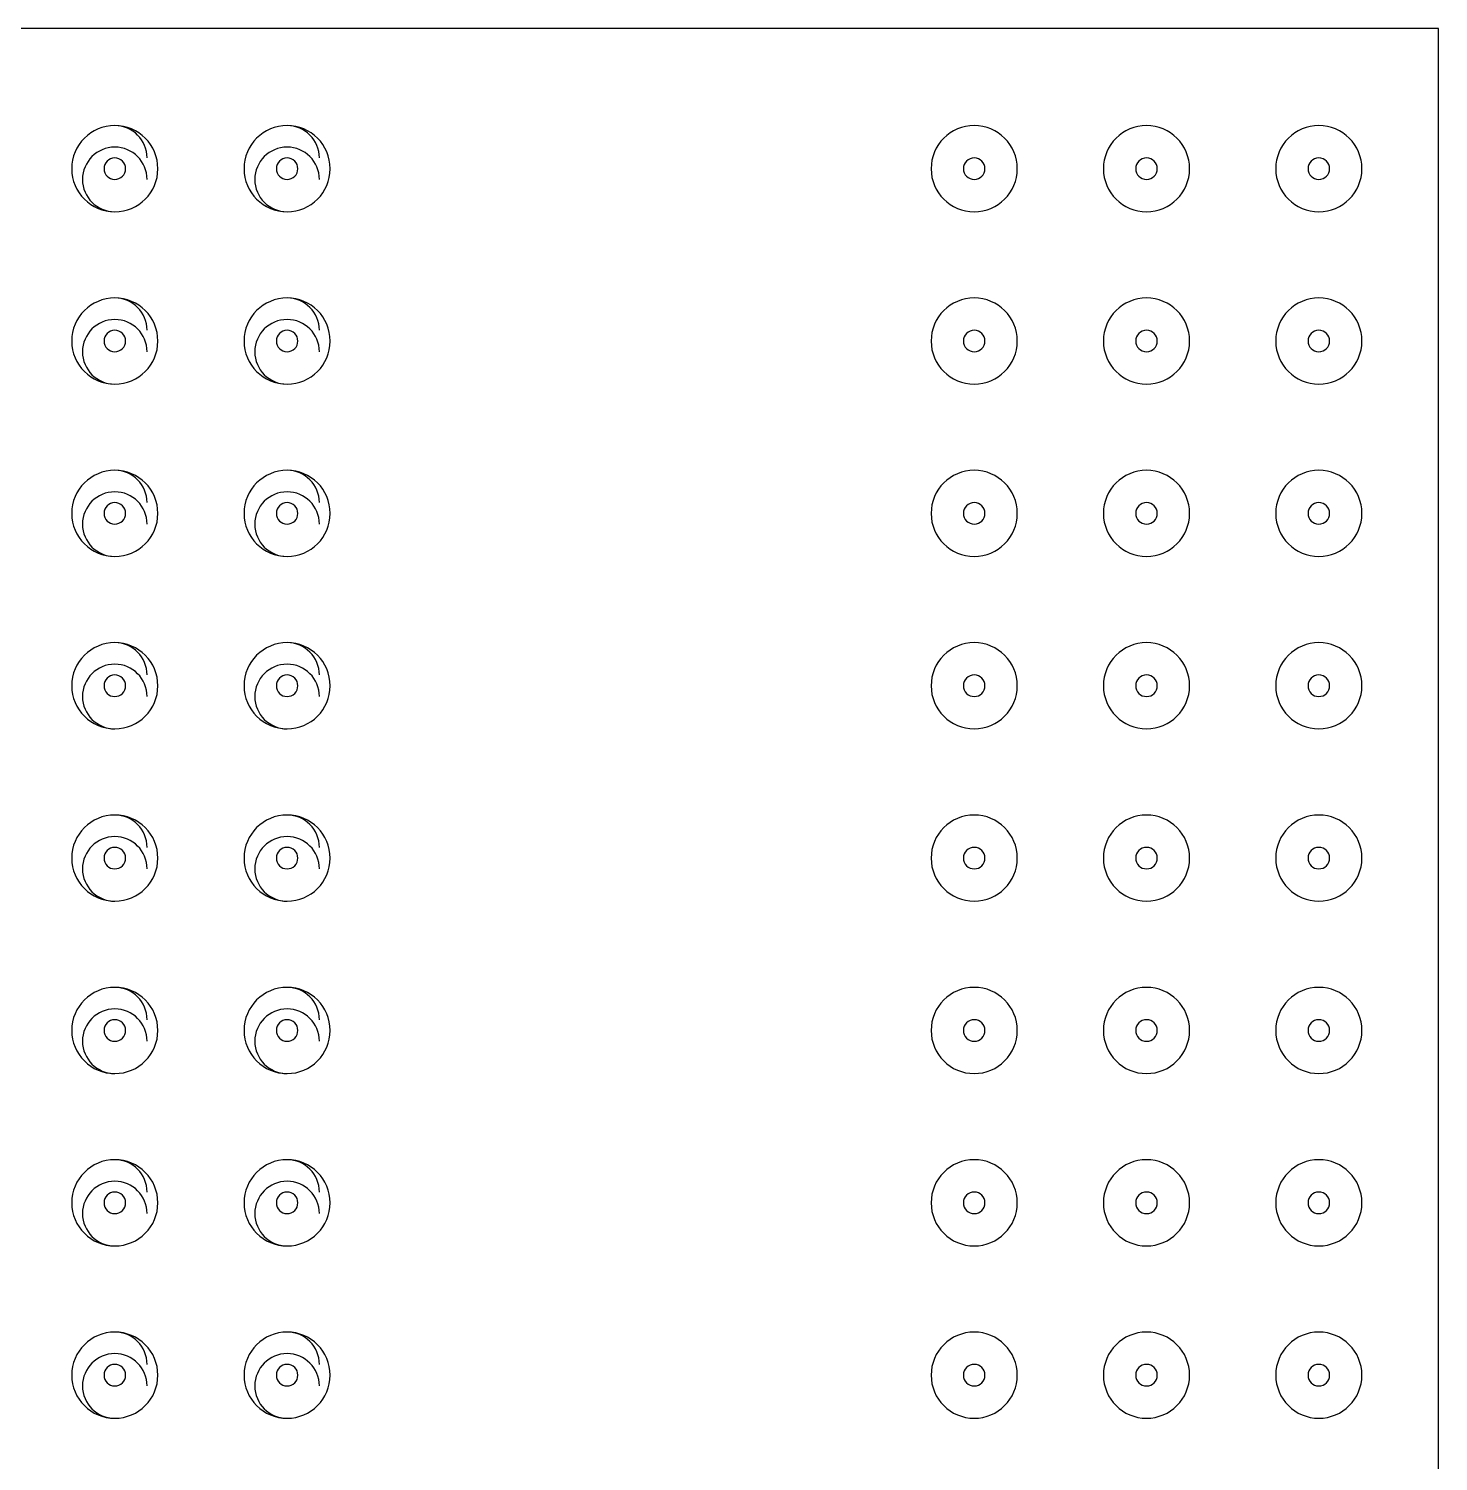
# Model space of a CAD drawing. Header units: millimetres. Extents: x -26.5 to 28.9, y -30 to 30.
# Drawn here: x -17.05 to -10.5, y -11.45 to -4.8 of the extents above; entities that cross this region are included whole.
import ezdxf

# ---------------------------------------------------------------- set-up
doc = ezdxf.new("R2010")
doc.units = ezdxf.units.MM
doc.layers.add('Feature', color=7, linetype='CONTINUOUS')

msp = doc.modelspace()

# ---------------------------------------------------------------- linework, layer by layer
at = {"layer": 'Feature'}
for p, q in [((-10.5, -4.8, 1.9), (-18, -4.8, 1.9)), ((-10.5, -4.8, 2.63), (-18, -4.8, 2.63)), ((-10.5, -4.8, 2.63), (-18, -4.8, 2.63)), ((-10.5, -4.8, 1.9), (-18, -4.8, 1.9)), ((-10.5, -18.1, 1.9), (-10.5, -4.8, 1.9)), ((-10.5, -4.8, 2.63), (-10.5, -4.8, 1.9)), ((-10.5, -18.1, 2.63), (-10.5, -4.8, 2.63)), ((-10.5, -4.8, 2.63), (-10.5, -4.8, 1.9)), ((-10.5, -18.1, 2.63), (-10.5, -4.8, 2.63)), ((-10.5, -18.1, 1.9), (-10.5, -4.8, 1.9)), ((-16.645, -5.25, 1.75), (-16.645, -5.25, 1.9)), ((-16.645, -5.25, 1.75), (-16.645, -5.25, 1.9)), ((-15.845, -5.25, 1.75), (-15.845, -5.25, 1.9)), ((-15.845, -5.25, 1.75), (-15.845, -5.25, 1.9)), ((-12.655, -5.25, 1.75), (-12.655, -5.25, 1.9)), ((-12.655, -5.25, 1.75), (-12.655, -5.25, 1.9)), ((-11.855, -5.25, 1.75), (-11.855, -5.25, 1.9)), ((-11.855, -5.25, 1.75), (-11.855, -5.25, 1.9)), ((-11.055, -5.25, 1.75), (-11.055, -5.25, 1.9)), ((-11.055, -5.25, 1.75), (-11.055, -5.25, 1.9)), ((-16.645, -5.65, 1.75), (-16.645, -5.65, 1.9)), ((-16.645, -5.65, 1.75), (-16.645, -5.65, 1.9)), ((-15.845, -5.65, 1.75), (-15.845, -5.65, 1.9)), ((-15.845, -5.65, 1.75), (-15.845, -5.65, 1.9)), ((-12.655, -5.65, 1.75), (-12.655, -5.65, 1.9)), ((-12.655, -5.65, 1.75), (-12.655, -5.65, 1.9)), ((-11.855, -5.65, 1.75), (-11.855, -5.65, 1.9)), ((-11.855, -5.65, 1.75), (-11.855, -5.65, 1.9)), ((-11.055, -5.65, 1.75), (-11.055, -5.65, 1.9)), ((-11.055, -5.65, 1.75), (-11.055, -5.65, 1.9)), ((-16.645, -6.05, 1.75), (-16.645, -6.05, 1.9)), ((-16.645, -6.05, 1.75), (-16.645, -6.05, 1.9)), ((-15.845, -6.05, 1.75), (-15.845, -6.05, 1.9)), ((-15.845, -6.05, 1.75), (-15.845, -6.05, 1.9)), ((-12.655, -6.05, 1.75), (-12.655, -6.05, 1.9)), ((-12.655, -6.05, 1.75), (-12.655, -6.05, 1.9)), ((-11.855, -6.05, 1.75), (-11.855, -6.05, 1.9)), ((-11.855, -6.05, 1.75), (-11.855, -6.05, 1.9)), ((-11.055, -6.05, 1.75), (-11.055, -6.05, 1.9)), ((-11.055, -6.05, 1.75), (-11.055, -6.05, 1.9)), ((-16.645, -6.45, 1.75), (-16.645, -6.45, 1.9)), ((-16.645, -6.45, 1.75), (-16.645, -6.45, 1.9)), ((-15.845, -6.45, 1.75), (-15.845, -6.45, 1.9)), ((-15.845, -6.45, 1.75), (-15.845, -6.45, 1.9)), ((-12.655, -6.45, 1.75), (-12.655, -6.45, 1.9)), ((-12.655, -6.45, 1.75), (-12.655, -6.45, 1.9)), ((-11.855, -6.45, 1.75), (-11.855, -6.45, 1.9)), ((-11.855, -6.45, 1.75), (-11.855, -6.45, 1.9)), ((-11.055, -6.45, 1.75), (-11.055, -6.45, 1.9)), ((-11.055, -6.45, 1.75), (-11.055, -6.45, 1.9)), ((-16.645, -6.85, 1.75), (-16.645, -6.85, 1.9)), ((-16.645, -6.85, 1.75), (-16.645, -6.85, 1.9)), ((-15.845, -6.85, 1.75), (-15.845, -6.85, 1.9)), ((-15.845, -6.85, 1.75), (-15.845, -6.85, 1.9)), ((-12.655, -6.85, 1.75), (-12.655, -6.85, 1.9)), ((-12.655, -6.85, 1.75), (-12.655, -6.85, 1.9)), ((-11.855, -6.85, 1.75), (-11.855, -6.85, 1.9)), ((-11.855, -6.85, 1.75), (-11.855, -6.85, 1.9)), ((-11.055, -6.85, 1.75), (-11.055, -6.85, 1.9)), ((-11.055, -6.85, 1.75), (-11.055, -6.85, 1.9)), ((-16.645, -7.25, 1.75), (-16.645, -7.25, 1.9)), ((-16.645, -7.25, 1.75), (-16.645, -7.25, 1.9)), ((-15.845, -7.25, 1.75), (-15.845, -7.25, 1.9)), ((-15.845, -7.25, 1.75), (-15.845, -7.25, 1.9)), ((-12.655, -7.25, 1.75), (-12.655, -7.25, 1.9)), ((-12.655, -7.25, 1.75), (-12.655, -7.25, 1.9)), ((-11.855, -7.25, 1.75), (-11.855, -7.25, 1.9)), ((-11.855, -7.25, 1.75), (-11.855, -7.25, 1.9)), ((-11.055, -7.25, 1.75), (-11.055, -7.25, 1.9)), ((-11.055, -7.25, 1.75), (-11.055, -7.25, 1.9)), ((-16.645, -7.65, 1.75), (-16.645, -7.65, 1.9)), ((-16.645, -7.65, 1.75), (-16.645, -7.65, 1.9)), ((-15.845, -7.65, 1.75), (-15.845, -7.65, 1.9)), ((-15.845, -7.65, 1.75), (-15.845, -7.65, 1.9)), ((-12.655, -7.65, 1.75), (-12.655, -7.65, 1.9)), ((-12.655, -7.65, 1.75), (-12.655, -7.65, 1.9)), ((-11.855, -7.65, 1.75), (-11.855, -7.65, 1.9)), ((-11.855, -7.65, 1.75), (-11.855, -7.65, 1.9)), ((-11.055, -7.65, 1.75), (-11.055, -7.65, 1.9)), ((-11.055, -7.65, 1.75), (-11.055, -7.65, 1.9)), ((-16.645, -8.05, 1.75), (-16.645, -8.05, 1.9)), ((-16.645, -8.05, 1.75), (-16.645, -8.05, 1.9)), ((-15.845, -8.05, 1.75), (-15.845, -8.05, 1.9)), ((-15.845, -8.05, 1.75), (-15.845, -8.05, 1.9)), ((-12.655, -8.05, 1.75), (-12.655, -8.05, 1.9)), ((-12.655, -8.05, 1.75), (-12.655, -8.05, 1.9)), ((-11.855, -8.05, 1.75), (-11.855, -8.05, 1.9)), ((-11.855, -8.05, 1.75), (-11.855, -8.05, 1.9)), ((-11.055, -8.05, 1.75), (-11.055, -8.05, 1.9)), ((-11.055, -8.05, 1.75), (-11.055, -8.05, 1.9)), ((-16.645, -8.45, 1.75), (-16.645, -8.45, 1.9)), ((-16.645, -8.45, 1.75), (-16.645, -8.45, 1.9)), ((-15.845, -8.45, 1.75), (-15.845, -8.45, 1.9)), ((-15.845, -8.45, 1.75), (-15.845, -8.45, 1.9)), ((-12.655, -8.45, 1.75), (-12.655, -8.45, 1.9)), ((-12.655, -8.45, 1.75), (-12.655, -8.45, 1.9)), ((-11.855, -8.45, 1.75), (-11.855, -8.45, 1.9)), ((-11.855, -8.45, 1.75), (-11.855, -8.45, 1.9)), ((-11.055, -8.45, 1.75), (-11.055, -8.45, 1.9)), ((-11.055, -8.45, 1.75), (-11.055, -8.45, 1.9)), ((-16.645, -8.85, 1.75), (-16.645, -8.85, 1.9)), ((-16.645, -8.85, 1.75), (-16.645, -8.85, 1.9)), ((-15.845, -8.85, 1.75), (-15.845, -8.85, 1.9)), ((-15.845, -8.85, 1.75), (-15.845, -8.85, 1.9)), ((-12.655, -8.85, 1.75), (-12.655, -8.85, 1.9)), ((-12.655, -8.85, 1.75), (-12.655, -8.85, 1.9)), ((-11.855, -8.85, 1.75), (-11.855, -8.85, 1.9)), ((-11.855, -8.85, 1.75), (-11.855, -8.85, 1.9)), ((-11.055, -8.85, 1.75), (-11.055, -8.85, 1.9)), ((-11.055, -8.85, 1.75), (-11.055, -8.85, 1.9)), ((-16.645, -9.25, 1.75), (-16.645, -9.25, 1.9)), ((-16.645, -9.25, 1.75), (-16.645, -9.25, 1.9)), ((-15.845, -9.25, 1.75), (-15.845, -9.25, 1.9)), ((-15.845, -9.25, 1.75), (-15.845, -9.25, 1.9)), ((-12.655, -9.25, 1.75), (-12.655, -9.25, 1.9)), ((-12.655, -9.25, 1.75), (-12.655, -9.25, 1.9)), ((-11.855, -9.25, 1.75), (-11.855, -9.25, 1.9)), ((-11.855, -9.25, 1.75), (-11.855, -9.25, 1.9)), ((-11.055, -9.25, 1.75), (-11.055, -9.25, 1.9)), ((-11.055, -9.25, 1.75), (-11.055, -9.25, 1.9)), ((-16.645, -9.65, 1.75), (-16.645, -9.65, 1.9)), ((-16.645, -9.65, 1.75), (-16.645, -9.65, 1.9)), ((-15.845, -9.65, 1.75), (-15.845, -9.65, 1.9)), ((-15.845, -9.65, 1.75), (-15.845, -9.65, 1.9)), ((-12.655, -9.65, 1.75), (-12.655, -9.65, 1.9)), ((-12.655, -9.65, 1.75), (-12.655, -9.65, 1.9)), ((-11.855, -9.65, 1.75), (-11.855, -9.65, 1.9)), ((-11.855, -9.65, 1.75), (-11.855, -9.65, 1.9)), ((-11.055, -9.65, 1.75), (-11.055, -9.65, 1.9)), ((-11.055, -9.65, 1.75), (-11.055, -9.65, 1.9)), ((-16.645, -10.05, 1.75), (-16.645, -10.05, 1.9)), ((-16.645, -10.05, 1.75), (-16.645, -10.05, 1.9)), ((-15.845, -10.05, 1.75), (-15.845, -10.05, 1.9)), ((-15.845, -10.05, 1.75), (-15.845, -10.05, 1.9)), ((-12.655, -10.05, 1.75), (-12.655, -10.05, 1.9)), ((-12.655, -10.05, 1.75), (-12.655, -10.05, 1.9)), ((-11.855, -10.05, 1.75), (-11.855, -10.05, 1.9)), ((-11.855, -10.05, 1.75), (-11.855, -10.05, 1.9)), ((-11.055, -10.05, 1.75), (-11.055, -10.05, 1.9)), ((-11.055, -10.05, 1.75), (-11.055, -10.05, 1.9)), ((-16.645, -10.45, 1.75), (-16.645, -10.45, 1.9)), ((-16.645, -10.45, 1.75), (-16.645, -10.45, 1.9)), ((-15.845, -10.45, 1.75), (-15.845, -10.45, 1.9)), ((-15.845, -10.45, 1.75), (-15.845, -10.45, 1.9)), ((-12.655, -10.45, 1.75), (-12.655, -10.45, 1.9)), ((-12.655, -10.45, 1.75), (-12.655, -10.45, 1.9)), ((-11.855, -10.45, 1.75), (-11.855, -10.45, 1.9)), ((-11.855, -10.45, 1.75), (-11.855, -10.45, 1.9)), ((-11.055, -10.45, 1.75), (-11.055, -10.45, 1.9)), ((-11.055, -10.45, 1.75), (-11.055, -10.45, 1.9)), ((-16.645, -10.85, 1.75), (-16.645, -10.85, 1.9)), ((-16.645, -10.85, 1.75), (-16.645, -10.85, 1.9)), ((-15.845, -10.85, 1.75), (-15.845, -10.85, 1.9)), ((-15.845, -10.85, 1.75), (-15.845, -10.85, 1.9)), ((-12.655, -10.85, 1.75), (-12.655, -10.85, 1.9)), ((-12.655, -10.85, 1.75), (-12.655, -10.85, 1.9)), ((-11.855, -10.85, 1.75), (-11.855, -10.85, 1.9)), ((-11.855, -10.85, 1.75), (-11.855, -10.85, 1.9)), ((-11.055, -10.85, 1.75), (-11.055, -10.85, 1.9)), ((-11.055, -10.85, 1.75), (-11.055, -10.85, 1.9)), ((-16.645, -11.25, 1.75), (-16.645, -11.25, 1.9)), ((-16.645, -11.25, 1.75), (-16.645, -11.25, 1.9)), ((-15.845, -11.25, 1.75), (-15.845, -11.25, 1.9)), ((-15.845, -11.25, 1.75), (-15.845, -11.25, 1.9)), ((-12.655, -11.25, 1.75), (-12.655, -11.25, 1.9)), ((-12.655, -11.25, 1.75), (-12.655, -11.25, 1.9)), ((-11.855, -11.25, 1.75), (-11.855, -11.25, 1.9)), ((-11.855, -11.25, 1.75), (-11.855, -11.25, 1.9)), ((-11.055, -11.25, 1.75), (-11.055, -11.25, 1.9)), ((-11.055, -11.25, 1.75), (-11.055, -11.25, 1.9))]:
    msp.add_line(p, q, dxfattribs=at)
for centre, radius, start, end in [((-16.645, -5.45, 1.9), 0.2, 90, -90), ((-16.645, -5.45, 1.75), 0.2, 90, -90), ((-16.645, -5.45, 1.9), 0.2, 90, -90), ((-16.645, -5.45, 1.75), 0.2, 90, -90), ((-16.645, -5.45, 1.75), 0.2, -90, 90), ((-16.645, -5.4, 1.75), 0.15, 0, 90), ((-16.645, -5.45, 1.75), 0.2, -90, 90), ((-16.645, -5.45, 1.9), 0.2, -90, 90), ((-16.645, -5.45, 1.9), 0.2, -90, 90), ((-16.645, -5.4, 1.75), 0.15, 0, 90), ((-15.845, -5.45, 1.9), 0.2, 90, -90), ((-15.845, -5.45, 1.75), 0.2, 90, -90), ((-15.845, -5.45, 1.9), 0.2, 90, -90), ((-15.845, -5.45, 1.75), 0.2, 90, -90), ((-15.845, -5.45, 1.75), 0.2, -90, 90), ((-15.845, -5.4, 1.75), 0.15, 0, 90), ((-15.845, -5.45, 1.75), 0.2, -90, 90), ((-15.845, -5.45, 1.9), 0.2, -90, 90), ((-15.845, -5.45, 1.9), 0.2, -90, 90), ((-15.845, -5.4, 1.75), 0.15, 0, 90), ((-12.655, -5.45, 1.9), 0.2, 90, -90), ((-12.655, -5.45, 1.75), 0.2, 90, -90), ((-12.655, -5.45, 1.9), 0.2, 90, -90), ((-12.655, -5.45, 1.75), 0.2, 90, -90), ((-12.655, -5.45, 1.75), 0.2, -90, 90), ((-12.655, -5.45, 1.75), 0.2, -90, 90), ((-12.655, -5.45, 1.9), 0.2, -90, 90), ((-12.655, -5.45, 1.9), 0.2, -90, 90), ((-11.855, -5.45, 1.9), 0.2, 90, -90), ((-11.855, -5.45, 1.75), 0.2, 90, -90), ((-11.855, -5.45, 1.9), 0.2, 90, -90), ((-11.855, -5.45, 1.75), 0.2, 90, -90), ((-11.855, -5.45, 1.75), 0.2, -90, 90), ((-11.855, -5.45, 1.75), 0.2, -90, 90), ((-11.855, -5.45, 1.9), 0.2, -90, 90), ((-11.855, -5.45, 1.9), 0.2, -90, 90), ((-11.055, -5.45, 1.9), 0.2, 90, -90), ((-11.055, -5.45, 1.75), 0.2, 90, -90), ((-11.055, -5.45, 1.9), 0.2, 90, -90), ((-11.055, -5.45, 1.75), 0.2, 90, -90), ((-11.055, -5.45, 1.75), 0.2, -90, 90), ((-11.055, -5.45, 1.75), 0.2, -90, 90), ((-11.055, -5.45, 1.9), 0.2, -90, 90), ((-11.055, -5.45, 1.9), 0.2, -90, 90), ((-16.645, -5.5, 1.75), 0.15, 0, -90), ((-16.645, -5.5, 1.75), 0.15, 0, -90), ((-15.845, -5.5, 1.75), 0.15, 0, -90), ((-15.845, -5.5, 1.75), 0.15, 0, -90), ((-16.645, -5.45, 1.6), 0.05, 90, -90), ((-16.645, -5.45, 1.6), 0.05, 90, -90), ((-16.645, -5.45, 1.6), 0.05, -90, 90), ((-16.645, -5.45, 1.6), 0.05, -90, 90), ((-15.845, -5.45, 1.6), 0.05, 90, -90), ((-15.845, -5.45, 1.6), 0.05, 90, -90), ((-15.845, -5.45, 1.6), 0.05, -90, 90), ((-15.845, -5.45, 1.6), 0.05, -90, 90), ((-12.655, -5.45, 1.6), 0.05, 90, -90), ((-12.655, -5.45, 1.6), 0.05, 90, -90), ((-12.655, -5.45, 1.6), 0.05, -90, 90), ((-12.655, -5.4, 1.75), 0, 90, 0), ((-12.655, -5.45, 1.6), 0.05, -90, 90), ((-12.655, -5.4, 1.75), 0, 90, 0), ((-11.855, -5.45, 1.6), 0.05, 90, -90), ((-11.855, -5.45, 1.6), 0.05, 90, -90), ((-11.855, -5.45, 1.6), 0.05, -90, 90), ((-11.855, -5.4, 1.75), 0, 90, 0), ((-11.855, -5.45, 1.6), 0.05, -90, 90), ((-11.855, -5.4, 1.75), 0, 90, 0), ((-11.055, -5.45, 1.6), 0.05, 90, -90), ((-11.055, -5.45, 1.6), 0.05, 90, -90), ((-11.055, -5.45, 1.6), 0.05, -90, 90), ((-11.055, -5.4, 1.75), 0, 90, 0), ((-11.055, -5.45, 1.6), 0.05, -90, 90), ((-11.055, -5.4, 1.75), 0, 90, 0), ((-12.655, -5.5, 1.75), 0, -90, 0), ((-12.655, -5.5, 1.75), 0, -90, 0), ((-11.855, -5.5, 1.75), 0, -90, 0), ((-11.855, -5.5, 1.75), 0, -90, 0), ((-11.055, -5.5, 1.75), 0, -90, 0), ((-11.055, -5.5, 1.75), 0, -90, 0), ((-16.645, -6.25, 1.9), 0.2, 90, -90), ((-16.645, -6.25, 1.75), 0.2, 90, -90), ((-16.645, -6.25, 1.9), 0.2, 90, -90), ((-16.645, -6.25, 1.75), 0.2, 90, -90), ((-16.645, -6.25, 1.75), 0.2, -90, 90), ((-16.645, -6.2, 1.75), 0.15, 0, 90), ((-16.645, -6.25, 1.75), 0.2, -90, 90), ((-16.645, -6.25, 1.9), 0.2, -90, 90), ((-16.645, -6.25, 1.9), 0.2, -90, 90), ((-16.645, -6.2, 1.75), 0.15, 0, 90), ((-15.845, -6.25, 1.9), 0.2, 90, -90), ((-15.845, -6.25, 1.75), 0.2, 90, -90), ((-15.845, -6.25, 1.9), 0.2, 90, -90), ((-15.845, -6.25, 1.75), 0.2, 90, -90), ((-15.845, -6.25, 1.75), 0.2, -90, 90), ((-15.845, -6.2, 1.75), 0.15, 0, 90), ((-15.845, -6.25, 1.75), 0.2, -90, 90), ((-15.845, -6.25, 1.9), 0.2, -90, 90), ((-15.845, -6.25, 1.9), 0.2, -90, 90), ((-15.845, -6.2, 1.75), 0.15, 0, 90), ((-12.655, -6.25, 1.9), 0.2, 90, -90), ((-12.655, -6.25, 1.75), 0.2, 90, -90), ((-12.655, -6.25, 1.9), 0.2, 90, -90), ((-12.655, -6.25, 1.75), 0.2, 90, -90), ((-12.655, -6.25, 1.75), 0.2, -90, 90), ((-12.655, -6.25, 1.75), 0.2, -90, 90), ((-12.655, -6.25, 1.9), 0.2, -90, 90), ((-12.655, -6.25, 1.9), 0.2, -90, 90), ((-11.855, -6.25, 1.9), 0.2, 90, -90), ((-11.855, -6.25, 1.75), 0.2, 90, -90), ((-11.855, -6.25, 1.9), 0.2, 90, -90), ((-11.855, -6.25, 1.75), 0.2, 90, -90), ((-11.855, -6.25, 1.75), 0.2, -90, 90), ((-11.855, -6.25, 1.75), 0.2, -90, 90), ((-11.855, -6.25, 1.9), 0.2, -90, 90), ((-11.855, -6.25, 1.9), 0.2, -90, 90), ((-11.055, -6.25, 1.9), 0.2, 90, -90), ((-11.055, -6.25, 1.75), 0.2, 90, -90), ((-11.055, -6.25, 1.9), 0.2, 90, -90), ((-11.055, -6.25, 1.75), 0.2, 90, -90), ((-11.055, -6.25, 1.75), 0.2, -90, 90), ((-11.055, -6.25, 1.75), 0.2, -90, 90), ((-11.055, -6.25, 1.9), 0.2, -90, 90), ((-11.055, -6.25, 1.9), 0.2, -90, 90), ((-16.645, -6.3, 1.75), 0.15, 0, -90), ((-16.645, -6.3, 1.75), 0.15, 0, -90), ((-15.845, -6.3, 1.75), 0.15, 0, -90), ((-15.845, -6.3, 1.75), 0.15, 0, -90), ((-16.645, -6.25, 1.6), 0.05, 90, -90), ((-16.645, -6.25, 1.6), 0.05, 90, -90), ((-16.645, -6.25, 1.6), 0.05, -90, 90), ((-16.645, -6.25, 1.6), 0.05, -90, 90), ((-15.845, -6.25, 1.6), 0.05, 90, -90), ((-15.845, -6.25, 1.6), 0.05, 90, -90), ((-15.845, -6.25, 1.6), 0.05, -90, 90), ((-15.845, -6.25, 1.6), 0.05, -90, 90), ((-12.655, -6.25, 1.6), 0.05, 90, -90), ((-12.655, -6.25, 1.6), 0.05, 90, -90), ((-12.655, -6.25, 1.6), 0.05, -90, 90), ((-12.655, -6.2, 1.75), 0, 90, 0), ((-12.655, -6.25, 1.6), 0.05, -90, 90), ((-12.655, -6.2, 1.75), 0, 90, 0), ((-11.855, -6.25, 1.6), 0.05, 90, -90), ((-11.855, -6.25, 1.6), 0.05, 90, -90), ((-11.855, -6.25, 1.6), 0.05, -90, 90), ((-11.855, -6.2, 1.75), 0, 90, 0), ((-11.855, -6.25, 1.6), 0.05, -90, 90), ((-11.855, -6.2, 1.75), 0, 90, 0), ((-11.055, -6.25, 1.6), 0.05, 90, -90), ((-11.055, -6.25, 1.6), 0.05, 90, -90), ((-11.055, -6.25, 1.6), 0.05, -90, 90), ((-11.055, -6.2, 1.75), 0, 90, 0), ((-11.055, -6.25, 1.6), 0.05, -90, 90), ((-11.055, -6.2, 1.75), 0, 90, 0), ((-12.655, -6.3, 1.75), 0, -90, 0), ((-12.655, -6.3, 1.75), 0, -90, 0), ((-11.855, -6.3, 1.75), 0, -90, 0), ((-11.855, -6.3, 1.75), 0, -90, 0), ((-11.055, -6.3, 1.75), 0, -90, 0), ((-11.055, -6.3, 1.75), 0, -90, 0), ((-16.645, -7.05, 1.9), 0.2, 90, -90), ((-16.645, -7.05, 1.75), 0.2, 90, -90), ((-16.645, -7.05, 1.9), 0.2, 90, -90), ((-16.645, -7.05, 1.75), 0.2, 90, -90), ((-16.645, -7.05, 1.75), 0.2, -90, 90), ((-16.645, -7, 1.75), 0.15, 0, 90), ((-16.645, -7.05, 1.75), 0.2, -90, 90), ((-16.645, -7.05, 1.9), 0.2, -90, 90), ((-16.645, -7.05, 1.9), 0.2, -90, 90), ((-16.645, -7, 1.75), 0.15, 0, 90), ((-15.845, -7.05, 1.9), 0.2, 90, -90), ((-15.845, -7.05, 1.75), 0.2, 90, -90), ((-15.845, -7.05, 1.9), 0.2, 90, -90), ((-15.845, -7.05, 1.75), 0.2, 90, -90), ((-15.845, -7.05, 1.75), 0.2, -90, 90), ((-15.845, -7, 1.75), 0.15, 0, 90), ((-15.845, -7.05, 1.75), 0.2, -90, 90), ((-15.845, -7.05, 1.9), 0.2, -90, 90), ((-15.845, -7.05, 1.9), 0.2, -90, 90), ((-15.845, -7, 1.75), 0.15, 0, 90), ((-12.655, -7.05, 1.9), 0.2, 90, -90), ((-12.655, -7.05, 1.75), 0.2, 90, -90), ((-12.655, -7.05, 1.9), 0.2, 90, -90), ((-12.655, -7.05, 1.75), 0.2, 90, -90), ((-12.655, -7.05, 1.75), 0.2, -90, 90), ((-12.655, -7.05, 1.75), 0.2, -90, 90), ((-12.655, -7.05, 1.9), 0.2, -90, 90), ((-12.655, -7.05, 1.9), 0.2, -90, 90), ((-11.855, -7.05, 1.9), 0.2, 90, -90), ((-11.855, -7.05, 1.75), 0.2, 90, -90), ((-11.855, -7.05, 1.9), 0.2, 90, -90), ((-11.855, -7.05, 1.75), 0.2, 90, -90), ((-11.855, -7.05, 1.75), 0.2, -90, 90), ((-11.855, -7.05, 1.75), 0.2, -90, 90), ((-11.855, -7.05, 1.9), 0.2, -90, 90), ((-11.855, -7.05, 1.9), 0.2, -90, 90), ((-11.055, -7.05, 1.9), 0.2, 90, -90), ((-11.055, -7.05, 1.75), 0.2, 90, -90), ((-11.055, -7.05, 1.9), 0.2, 90, -90), ((-11.055, -7.05, 1.75), 0.2, 90, -90), ((-11.055, -7.05, 1.75), 0.2, -90, 90), ((-11.055, -7.05, 1.75), 0.2, -90, 90), ((-11.055, -7.05, 1.9), 0.2, -90, 90), ((-11.055, -7.05, 1.9), 0.2, -90, 90), ((-16.645, -7.1, 1.75), 0.15, 0, -90), ((-16.645, -7.1, 1.75), 0.15, 0, -90), ((-15.845, -7.1, 1.75), 0.15, 0, -90), ((-15.845, -7.1, 1.75), 0.15, 0, -90), ((-16.645, -7.05, 1.6), 0.05, 90, -90), ((-16.645, -7.05, 1.6), 0.05, 90, -90), ((-16.645, -7.05, 1.6), 0.05, -90, 90), ((-16.645, -7.05, 1.6), 0.05, -90, 90), ((-15.845, -7.05, 1.6), 0.05, 90, -90), ((-15.845, -7.05, 1.6), 0.05, 90, -90), ((-15.845, -7.05, 1.6), 0.05, -90, 90), ((-15.845, -7.05, 1.6), 0.05, -90, 90), ((-12.655, -7.05, 1.6), 0.05, 90, -90), ((-12.655, -7.05, 1.6), 0.05, 90, -90), ((-12.655, -7.05, 1.6), 0.05, -90, 90), ((-12.655, -7, 1.75), 0, 90, 0), ((-12.655, -7.05, 1.6), 0.05, -90, 90), ((-12.655, -7, 1.75), 0, 90, 0), ((-11.855, -7.05, 1.6), 0.05, 90, -90), ((-11.855, -7.05, 1.6), 0.05, 90, -90), ((-11.855, -7.05, 1.6), 0.05, -90, 90), ((-11.855, -7, 1.75), 0, 90, 0), ((-11.855, -7.05, 1.6), 0.05, -90, 90), ((-11.855, -7, 1.75), 0, 90, 0), ((-11.055, -7.05, 1.6), 0.05, 90, -90), ((-11.055, -7.05, 1.6), 0.05, 90, -90), ((-11.055, -7.05, 1.6), 0.05, -90, 90), ((-11.055, -7, 1.75), 0, 90, 0), ((-11.055, -7.05, 1.6), 0.05, -90, 90), ((-11.055, -7, 1.75), 0, 90, 0), ((-12.655, -7.1, 1.75), 0, -90, 0), ((-12.655, -7.1, 1.75), 0, -90, 0), ((-11.855, -7.1, 1.75), 0, -90, 0), ((-11.855, -7.1, 1.75), 0, -90, 0), ((-11.055, -7.1, 1.75), 0, -90, 0), ((-11.055, -7.1, 1.75), 0, -90, 0), ((-16.645, -7.85, 1.9), 0.2, 90, -90), ((-16.645, -7.85, 1.75), 0.2, 90, -90), ((-16.645, -7.85, 1.9), 0.2, 90, -90), ((-16.645, -7.85, 1.75), 0.2, 90, -90), ((-16.645, -7.85, 1.75), 0.2, -90, 90), ((-16.645, -7.8, 1.75), 0.15, 0, 90), ((-16.645, -7.85, 1.75), 0.2, -90, 90), ((-16.645, -7.85, 1.9), 0.2, -90, 90), ((-16.645, -7.85, 1.9), 0.2, -90, 90), ((-16.645, -7.8, 1.75), 0.15, 0, 90), ((-15.845, -7.85, 1.9), 0.2, 90, -90), ((-15.845, -7.85, 1.75), 0.2, 90, -90), ((-15.845, -7.85, 1.9), 0.2, 90, -90), ((-15.845, -7.85, 1.75), 0.2, 90, -90), ((-15.845, -7.85, 1.75), 0.2, -90, 90), ((-15.845, -7.8, 1.75), 0.15, 0, 90), ((-15.845, -7.85, 1.75), 0.2, -90, 90), ((-15.845, -7.85, 1.9), 0.2, -90, 90), ((-15.845, -7.85, 1.9), 0.2, -90, 90), ((-15.845, -7.8, 1.75), 0.15, 0, 90), ((-12.655, -7.85, 1.9), 0.2, 90, -90), ((-12.655, -7.85, 1.75), 0.2, 90, -90), ((-12.655, -7.85, 1.9), 0.2, 90, -90), ((-12.655, -7.85, 1.75), 0.2, 90, -90), ((-12.655, -7.85, 1.75), 0.2, -90, 90), ((-12.655, -7.85, 1.75), 0.2, -90, 90), ((-12.655, -7.85, 1.9), 0.2, -90, 90), ((-12.655, -7.85, 1.9), 0.2, -90, 90), ((-11.855, -7.85, 1.9), 0.2, 90, -90), ((-11.855, -7.85, 1.75), 0.2, 90, -90), ((-11.855, -7.85, 1.9), 0.2, 90, -90), ((-11.855, -7.85, 1.75), 0.2, 90, -90), ((-11.855, -7.85, 1.75), 0.2, -90, 90), ((-11.855, -7.85, 1.75), 0.2, -90, 90), ((-11.855, -7.85, 1.9), 0.2, -90, 90), ((-11.855, -7.85, 1.9), 0.2, -90, 90), ((-11.055, -7.85, 1.9), 0.2, 90, -90), ((-11.055, -7.85, 1.75), 0.2, 90, -90), ((-11.055, -7.85, 1.9), 0.2, 90, -90), ((-11.055, -7.85, 1.75), 0.2, 90, -90), ((-11.055, -7.85, 1.75), 0.2, -90, 90), ((-11.055, -7.85, 1.75), 0.2, -90, 90), ((-11.055, -7.85, 1.9), 0.2, -90, 90), ((-11.055, -7.85, 1.9), 0.2, -90, 90), ((-16.645, -7.9, 1.75), 0.15, 0, -90), ((-16.645, -7.9, 1.75), 0.15, 0, -90), ((-15.845, -7.9, 1.75), 0.15, 0, -90), ((-15.845, -7.9, 1.75), 0.15, 0, -90), ((-16.645, -7.85, 1.6), 0.05, 90, -90), ((-16.645, -7.85, 1.6), 0.05, 90, -90), ((-16.645, -7.85, 1.6), 0.05, -90, 90), ((-16.645, -7.85, 1.6), 0.05, -90, 90), ((-15.845, -7.85, 1.6), 0.05, 90, -90), ((-15.845, -7.85, 1.6), 0.05, 90, -90), ((-15.845, -7.85, 1.6), 0.05, -90, 90), ((-15.845, -7.85, 1.6), 0.05, -90, 90), ((-12.655, -7.85, 1.6), 0.05, 90, -90), ((-12.655, -7.85, 1.6), 0.05, 90, -90), ((-12.655, -7.85, 1.6), 0.05, -90, 90), ((-12.655, -7.8, 1.75), 0, 90, 0), ((-12.655, -7.85, 1.6), 0.05, -90, 90), ((-12.655, -7.8, 1.75), 0, 90, 0), ((-11.855, -7.85, 1.6), 0.05, 90, -90), ((-11.855, -7.85, 1.6), 0.05, 90, -90), ((-11.855, -7.85, 1.6), 0.05, -90, 90), ((-11.855, -7.8, 1.75), 0, 90, 0), ((-11.855, -7.85, 1.6), 0.05, -90, 90), ((-11.855, -7.8, 1.75), 0, 90, 0), ((-11.055, -7.85, 1.6), 0.05, 90, -90), ((-11.055, -7.85, 1.6), 0.05, 90, -90), ((-11.055, -7.85, 1.6), 0.05, -90, 90), ((-11.055, -7.8, 1.75), 0, 90, 0), ((-11.055, -7.85, 1.6), 0.05, -90, 90), ((-11.055, -7.8, 1.75), 0, 90, 0), ((-12.655, -7.9, 1.75), 0, -90, 0), ((-12.655, -7.9, 1.75), 0, -90, 0), ((-11.855, -7.9, 1.75), 0, -90, 0), ((-11.855, -7.9, 1.75), 0, -90, 0), ((-11.055, -7.9, 1.75), 0, -90, 0), ((-11.055, -7.9, 1.75), 0, -90, 0), ((-16.645, -8.65, 1.9), 0.2, 90, -90), ((-16.645, -8.65, 1.75), 0.2, 90, -90), ((-16.645, -8.65, 1.9), 0.2, 90, -90), ((-16.645, -8.65, 1.75), 0.2, 90, -90), ((-16.645, -8.65, 1.75), 0.2, -90, 90), ((-16.645, -8.6, 1.75), 0.15, 0, 90), ((-16.645, -8.65, 1.75), 0.2, -90, 90), ((-16.645, -8.65, 1.9), 0.2, -90, 90), ((-16.645, -8.65, 1.9), 0.2, -90, 90), ((-16.645, -8.6, 1.75), 0.15, 0, 90), ((-15.845, -8.65, 1.9), 0.2, 90, -90), ((-15.845, -8.65, 1.75), 0.2, 90, -90), ((-15.845, -8.65, 1.9), 0.2, 90, -90), ((-15.845, -8.65, 1.75), 0.2, 90, -90), ((-15.845, -8.65, 1.75), 0.2, -90, 90), ((-15.845, -8.6, 1.75), 0.15, 0, 90), ((-15.845, -8.65, 1.75), 0.2, -90, 90), ((-15.845, -8.65, 1.9), 0.2, -90, 90), ((-15.845, -8.65, 1.9), 0.2, -90, 90), ((-15.845, -8.6, 1.75), 0.15, 0, 90), ((-12.655, -8.65, 1.9), 0.2, 90, -90), ((-12.655, -8.65, 1.75), 0.2, 90, -90), ((-12.655, -8.65, 1.9), 0.2, 90, -90), ((-12.655, -8.65, 1.75), 0.2, 90, -90), ((-12.655, -8.65, 1.75), 0.2, -90, 90), ((-12.655, -8.65, 1.75), 0.2, -90, 90), ((-12.655, -8.65, 1.9), 0.2, -90, 90), ((-12.655, -8.65, 1.9), 0.2, -90, 90), ((-11.855, -8.65, 1.9), 0.2, 90, -90), ((-11.855, -8.65, 1.75), 0.2, 90, -90), ((-11.855, -8.65, 1.9), 0.2, 90, -90), ((-11.855, -8.65, 1.75), 0.2, 90, -90), ((-11.855, -8.65, 1.75), 0.2, -90, 90), ((-11.855, -8.65, 1.75), 0.2, -90, 90), ((-11.855, -8.65, 1.9), 0.2, -90, 90), ((-11.855, -8.65, 1.9), 0.2, -90, 90), ((-11.055, -8.65, 1.9), 0.2, 90, -90), ((-11.055, -8.65, 1.75), 0.2, 90, -90), ((-11.055, -8.65, 1.9), 0.2, 90, -90), ((-11.055, -8.65, 1.75), 0.2, 90, -90), ((-11.055, -8.65, 1.75), 0.2, -90, 90), ((-11.055, -8.65, 1.75), 0.2, -90, 90), ((-11.055, -8.65, 1.9), 0.2, -90, 90), ((-11.055, -8.65, 1.9), 0.2, -90, 90), ((-16.645, -8.7, 1.75), 0.15, 0, -90), ((-16.645, -8.7, 1.75), 0.15, 0, -90), ((-15.845, -8.7, 1.75), 0.15, 0, -90), ((-15.845, -8.7, 1.75), 0.15, 0, -90), ((-16.645, -8.65, 1.6), 0.05, 90, -90), ((-16.645, -8.65, 1.6), 0.05, 90, -90), ((-16.645, -8.65, 1.6), 0.05, -90, 90), ((-16.645, -8.65, 1.6), 0.05, -90, 90), ((-15.845, -8.65, 1.6), 0.05, 90, -90), ((-15.845, -8.65, 1.6), 0.05, 90, -90), ((-15.845, -8.65, 1.6), 0.05, -90, 90), ((-15.845, -8.65, 1.6), 0.05, -90, 90), ((-12.655, -8.65, 1.6), 0.05, 90, -90), ((-12.655, -8.65, 1.6), 0.05, 90, -90), ((-12.655, -8.65, 1.6), 0.05, -90, 90), ((-12.655, -8.6, 1.75), 0, 90, 0), ((-12.655, -8.65, 1.6), 0.05, -90, 90), ((-12.655, -8.6, 1.75), 0, 90, 0), ((-11.855, -8.65, 1.6), 0.05, 90, -90), ((-11.855, -8.65, 1.6), 0.05, 90, -90), ((-11.855, -8.65, 1.6), 0.05, -90, 90), ((-11.855, -8.6, 1.75), 0, 90, 0), ((-11.855, -8.65, 1.6), 0.05, -90, 90), ((-11.855, -8.6, 1.75), 0, 90, 0), ((-11.055, -8.65, 1.6), 0.05, 90, -90), ((-11.055, -8.65, 1.6), 0.05, 90, -90), ((-11.055, -8.65, 1.6), 0.05, -90, 90), ((-11.055, -8.6, 1.75), 0, 90, 0), ((-11.055, -8.65, 1.6), 0.05, -90, 90), ((-11.055, -8.6, 1.75), 0, 90, 0), ((-12.655, -8.7, 1.75), 0, -90, 0), ((-12.655, -8.7, 1.75), 0, -90, 0), ((-11.855, -8.7, 1.75), 0, -90, 0), ((-11.855, -8.7, 1.75), 0, -90, 0), ((-11.055, -8.7, 1.75), 0, -90, 0), ((-11.055, -8.7, 1.75), 0, -90, 0), ((-16.645, -9.45, 1.9), 0.2, 90, -90), ((-16.645, -9.45, 1.75), 0.2, 90, -90), ((-16.645, -9.45, 1.9), 0.2, 90, -90), ((-16.645, -9.45, 1.75), 0.2, 90, -90), ((-16.645, -9.45, 1.75), 0.2, -90, 90), ((-16.645, -9.4, 1.75), 0.15, 0, 90), ((-16.645, -9.45, 1.75), 0.2, -90, 90), ((-16.645, -9.45, 1.9), 0.2, -90, 90), ((-16.645, -9.45, 1.9), 0.2, -90, 90), ((-16.645, -9.4, 1.75), 0.15, 0, 90), ((-15.845, -9.45, 1.9), 0.2, 90, -90), ((-15.845, -9.45, 1.75), 0.2, 90, -90), ((-15.845, -9.45, 1.9), 0.2, 90, -90), ((-15.845, -9.45, 1.75), 0.2, 90, -90), ((-15.845, -9.45, 1.75), 0.2, -90, 90), ((-15.845, -9.4, 1.75), 0.15, 0, 90), ((-15.845, -9.45, 1.75), 0.2, -90, 90), ((-15.845, -9.45, 1.9), 0.2, -90, 90), ((-15.845, -9.45, 1.9), 0.2, -90, 90), ((-15.845, -9.4, 1.75), 0.15, 0, 90), ((-12.655, -9.45, 1.9), 0.2, 90, -90), ((-12.655, -9.45, 1.75), 0.2, 90, -90), ((-12.655, -9.45, 1.9), 0.2, 90, -90), ((-12.655, -9.45, 1.75), 0.2, 90, -90), ((-12.655, -9.45, 1.75), 0.2, -90, 90), ((-12.655, -9.45, 1.75), 0.2, -90, 90), ((-12.655, -9.45, 1.9), 0.2, -90, 90), ((-12.655, -9.45, 1.9), 0.2, -90, 90), ((-11.855, -9.45, 1.9), 0.2, 90, -90), ((-11.855, -9.45, 1.75), 0.2, 90, -90), ((-11.855, -9.45, 1.9), 0.2, 90, -90), ((-11.855, -9.45, 1.75), 0.2, 90, -90), ((-11.855, -9.45, 1.75), 0.2, -90, 90), ((-11.855, -9.45, 1.75), 0.2, -90, 90), ((-11.855, -9.45, 1.9), 0.2, -90, 90), ((-11.855, -9.45, 1.9), 0.2, -90, 90), ((-11.055, -9.45, 1.9), 0.2, 90, -90), ((-11.055, -9.45, 1.75), 0.2, 90, -90), ((-11.055, -9.45, 1.9), 0.2, 90, -90), ((-11.055, -9.45, 1.75), 0.2, 90, -90), ((-11.055, -9.45, 1.75), 0.2, -90, 90), ((-11.055, -9.45, 1.75), 0.2, -90, 90), ((-11.055, -9.45, 1.9), 0.2, -90, 90), ((-11.055, -9.45, 1.9), 0.2, -90, 90), ((-16.645, -9.5, 1.75), 0.15, 0, -90), ((-16.645, -9.5, 1.75), 0.15, 0, -90), ((-15.845, -9.5, 1.75), 0.15, 0, -90), ((-15.845, -9.5, 1.75), 0.15, 0, -90), ((-16.645, -9.45, 1.6), 0.05, 90, -90), ((-16.645, -9.45, 1.6), 0.05, 90, -90), ((-16.645, -9.45, 1.6), 0.05, -90, 90), ((-16.645, -9.45, 1.6), 0.05, -90, 90), ((-15.845, -9.45, 1.6), 0.05, 90, -90), ((-15.845, -9.45, 1.6), 0.05, 90, -90), ((-15.845, -9.45, 1.6), 0.05, -90, 90), ((-15.845, -9.45, 1.6), 0.05, -90, 90), ((-12.655, -9.45, 1.6), 0.05, 90, -90), ((-12.655, -9.45, 1.6), 0.05, 90, -90), ((-12.655, -9.45, 1.6), 0.05, -90, 90), ((-12.655, -9.4, 1.75), 0, 90, 0), ((-12.655, -9.45, 1.6), 0.05, -90, 90), ((-12.655, -9.4, 1.75), 0, 90, 0), ((-11.855, -9.45, 1.6), 0.05, 90, -90), ((-11.855, -9.45, 1.6), 0.05, 90, -90), ((-11.855, -9.45, 1.6), 0.05, -90, 90), ((-11.855, -9.4, 1.75), 0, 90, 0), ((-11.855, -9.45, 1.6), 0.05, -90, 90), ((-11.855, -9.4, 1.75), 0, 90, 0), ((-11.055, -9.45, 1.6), 0.05, 90, -90), ((-11.055, -9.45, 1.6), 0.05, 90, -90), ((-11.055, -9.45, 1.6), 0.05, -90, 90), ((-11.055, -9.4, 1.75), 0, 90, 0), ((-11.055, -9.45, 1.6), 0.05, -90, 90), ((-11.055, -9.4, 1.75), 0, 90, 0), ((-12.655, -9.5, 1.75), 0, -90, 0), ((-12.655, -9.5, 1.75), 0, -90, 0), ((-11.855, -9.5, 1.75), 0, -90, 0), ((-11.855, -9.5, 1.75), 0, -90, 0), ((-11.055, -9.5, 1.75), 0, -90, 0), ((-11.055, -9.5, 1.75), 0, -90, 0), ((-16.645, -10.25, 1.9), 0.2, 90, -90), ((-16.645, -10.25, 1.75), 0.2, 90, -90), ((-16.645, -10.25, 1.9), 0.2, 90, -90), ((-16.645, -10.25, 1.75), 0.2, 90, -90), ((-16.645, -10.25, 1.75), 0.2, -90, 90), ((-16.645, -10.2, 1.75), 0.15, 0, 90), ((-16.645, -10.25, 1.75), 0.2, -90, 90), ((-16.645, -10.25, 1.9), 0.2, -90, 90), ((-16.645, -10.25, 1.9), 0.2, -90, 90), ((-16.645, -10.2, 1.75), 0.15, 0, 90), ((-15.845, -10.25, 1.9), 0.2, 90, -90), ((-15.845, -10.25, 1.75), 0.2, 90, -90), ((-15.845, -10.25, 1.9), 0.2, 90, -90), ((-15.845, -10.25, 1.75), 0.2, 90, -90), ((-15.845, -10.25, 1.75), 0.2, -90, 90), ((-15.845, -10.2, 1.75), 0.15, 0, 90), ((-15.845, -10.25, 1.75), 0.2, -90, 90), ((-15.845, -10.25, 1.9), 0.2, -90, 90), ((-15.845, -10.25, 1.9), 0.2, -90, 90), ((-15.845, -10.2, 1.75), 0.15, 0, 90), ((-12.655, -10.25, 1.9), 0.2, 90, -90), ((-12.655, -10.25, 1.75), 0.2, 90, -90), ((-12.655, -10.25, 1.9), 0.2, 90, -90), ((-12.655, -10.25, 1.75), 0.2, 90, -90), ((-12.655, -10.25, 1.75), 0.2, -90, 90), ((-12.655, -10.25, 1.75), 0.2, -90, 90), ((-12.655, -10.25, 1.9), 0.2, -90, 90), ((-12.655, -10.25, 1.9), 0.2, -90, 90), ((-11.855, -10.25, 1.9), 0.2, 90, -90), ((-11.855, -10.25, 1.75), 0.2, 90, -90), ((-11.855, -10.25, 1.9), 0.2, 90, -90), ((-11.855, -10.25, 1.75), 0.2, 90, -90), ((-11.855, -10.25, 1.75), 0.2, -90, 90), ((-11.855, -10.25, 1.75), 0.2, -90, 90), ((-11.855, -10.25, 1.9), 0.2, -90, 90), ((-11.855, -10.25, 1.9), 0.2, -90, 90), ((-11.055, -10.25, 1.9), 0.2, 90, -90), ((-11.055, -10.25, 1.75), 0.2, 90, -90), ((-11.055, -10.25, 1.9), 0.2, 90, -90), ((-11.055, -10.25, 1.75), 0.2, 90, -90), ((-11.055, -10.25, 1.75), 0.2, -90, 90), ((-11.055, -10.25, 1.75), 0.2, -90, 90), ((-11.055, -10.25, 1.9), 0.2, -90, 90), ((-11.055, -10.25, 1.9), 0.2, -90, 90), ((-16.645, -10.3, 1.75), 0.15, 0, -90), ((-16.645, -10.3, 1.75), 0.15, 0, -90), ((-15.845, -10.3, 1.75), 0.15, 0, -90), ((-15.845, -10.3, 1.75), 0.15, 0, -90), ((-16.645, -10.25, 1.6), 0.05, 90, -90), ((-16.645, -10.25, 1.6), 0.05, 90, -90), ((-16.645, -10.25, 1.6), 0.05, -90, 90), ((-16.645, -10.25, 1.6), 0.05, -90, 90), ((-15.845, -10.25, 1.6), 0.05, 90, -90), ((-15.845, -10.25, 1.6), 0.05, 90, -90), ((-15.845, -10.25, 1.6), 0.05, -90, 90), ((-15.845, -10.25, 1.6), 0.05, -90, 90), ((-12.655, -10.25, 1.6), 0.05, 90, -90), ((-12.655, -10.25, 1.6), 0.05, 90, -90), ((-12.655, -10.25, 1.6), 0.05, -90, 90), ((-12.655, -10.2, 1.75), 0, 90, 0), ((-12.655, -10.25, 1.6), 0.05, -90, 90), ((-12.655, -10.2, 1.75), 0, 90, 0), ((-11.855, -10.25, 1.6), 0.05, 90, -90), ((-11.855, -10.25, 1.6), 0.05, 90, -90), ((-11.855, -10.25, 1.6), 0.05, -90, 90), ((-11.855, -10.2, 1.75), 0, 90, 0), ((-11.855, -10.25, 1.6), 0.05, -90, 90), ((-11.855, -10.2, 1.75), 0, 90, 0), ((-11.055, -10.25, 1.6), 0.05, 90, -90), ((-11.055, -10.25, 1.6), 0.05, 90, -90), ((-11.055, -10.25, 1.6), 0.05, -90, 90), ((-11.055, -10.2, 1.75), 0, 90, 0), ((-11.055, -10.25, 1.6), 0.05, -90, 90), ((-11.055, -10.2, 1.75), 0, 90, 0), ((-12.655, -10.3, 1.75), 0, -90, 0), ((-12.655, -10.3, 1.75), 0, -90, 0), ((-11.855, -10.3, 1.75), 0, -90, 0), ((-11.855, -10.3, 1.75), 0, -90, 0), ((-11.055, -10.3, 1.75), 0, -90, 0), ((-11.055, -10.3, 1.75), 0, -90, 0), ((-16.645, -11.05, 1.9), 0.2, 90, -90), ((-16.645, -11.05, 1.75), 0.2, 90, -90), ((-16.645, -11.05, 1.9), 0.2, 90, -90), ((-16.645, -11.05, 1.75), 0.2, 90, -90), ((-16.645, -11.05, 1.75), 0.2, -90, 90), ((-16.645, -11, 1.75), 0.15, 0, 90), ((-16.645, -11.05, 1.75), 0.2, -90, 90), ((-16.645, -11.05, 1.9), 0.2, -90, 90), ((-16.645, -11.05, 1.9), 0.2, -90, 90), ((-16.645, -11, 1.75), 0.15, 0, 90), ((-15.845, -11.05, 1.9), 0.2, 90, -90), ((-15.845, -11.05, 1.75), 0.2, 90, -90), ((-15.845, -11.05, 1.9), 0.2, 90, -90), ((-15.845, -11.05, 1.75), 0.2, 90, -90), ((-15.845, -11.05, 1.75), 0.2, -90, 90), ((-15.845, -11, 1.75), 0.15, 0, 90), ((-15.845, -11.05, 1.75), 0.2, -90, 90), ((-15.845, -11.05, 1.9), 0.2, -90, 90), ((-15.845, -11.05, 1.9), 0.2, -90, 90), ((-15.845, -11, 1.75), 0.15, 0, 90), ((-12.655, -11.05, 1.9), 0.2, 90, -90), ((-12.655, -11.05, 1.75), 0.2, 90, -90), ((-12.655, -11.05, 1.9), 0.2, 90, -90), ((-12.655, -11.05, 1.75), 0.2, 90, -90), ((-12.655, -11.05, 1.75), 0.2, -90, 90), ((-12.655, -11.05, 1.75), 0.2, -90, 90), ((-12.655, -11.05, 1.9), 0.2, -90, 90), ((-12.655, -11.05, 1.9), 0.2, -90, 90), ((-11.855, -11.05, 1.9), 0.2, 90, -90), ((-11.855, -11.05, 1.75), 0.2, 90, -90), ((-11.855, -11.05, 1.9), 0.2, 90, -90), ((-11.855, -11.05, 1.75), 0.2, 90, -90), ((-11.855, -11.05, 1.75), 0.2, -90, 90), ((-11.855, -11.05, 1.75), 0.2, -90, 90), ((-11.855, -11.05, 1.9), 0.2, -90, 90), ((-11.855, -11.05, 1.9), 0.2, -90, 90), ((-11.055, -11.05, 1.9), 0.2, 90, -90), ((-11.055, -11.05, 1.75), 0.2, 90, -90), ((-11.055, -11.05, 1.9), 0.2, 90, -90), ((-11.055, -11.05, 1.75), 0.2, 90, -90), ((-11.055, -11.05, 1.75), 0.2, -90, 90), ((-11.055, -11.05, 1.75), 0.2, -90, 90), ((-11.055, -11.05, 1.9), 0.2, -90, 90), ((-11.055, -11.05, 1.9), 0.2, -90, 90), ((-16.645, -11.1, 1.75), 0.15, 0, -90), ((-16.645, -11.1, 1.75), 0.15, 0, -90), ((-15.845, -11.1, 1.75), 0.15, 0, -90), ((-15.845, -11.1, 1.75), 0.15, 0, -90), ((-16.645, -11.05, 1.6), 0.05, 90, -90), ((-16.645, -11.05, 1.6), 0.05, 90, -90), ((-16.645, -11.05, 1.6), 0.05, -90, 90), ((-16.645, -11.05, 1.6), 0.05, -90, 90), ((-15.845, -11.05, 1.6), 0.05, 90, -90), ((-15.845, -11.05, 1.6), 0.05, 90, -90), ((-15.845, -11.05, 1.6), 0.05, -90, 90), ((-15.845, -11.05, 1.6), 0.05, -90, 90), ((-12.655, -11.05, 1.6), 0.05, 90, -90), ((-12.655, -11.05, 1.6), 0.05, 90, -90), ((-12.655, -11.05, 1.6), 0.05, -90, 90), ((-12.655, -11, 1.75), 0, 90, 0), ((-12.655, -11.05, 1.6), 0.05, -90, 90), ((-12.655, -11, 1.75), 0, 90, 0), ((-11.855, -11.05, 1.6), 0.05, 90, -90), ((-11.855, -11.05, 1.6), 0.05, 90, -90), ((-11.855, -11.05, 1.6), 0.05, -90, 90), ((-11.855, -11, 1.75), 0, 90, 0), ((-11.855, -11.05, 1.6), 0.05, -90, 90), ((-11.855, -11, 1.75), 0, 90, 0), ((-11.055, -11.05, 1.6), 0.05, 90, -90), ((-11.055, -11.05, 1.6), 0.05, 90, -90), ((-11.055, -11.05, 1.6), 0.05, -90, 90), ((-11.055, -11, 1.75), 0, 90, 0), ((-11.055, -11.05, 1.6), 0.05, -90, 90), ((-11.055, -11, 1.75), 0, 90, 0), ((-12.655, -11.1, 1.75), 0, -90, 0), ((-12.655, -11.1, 1.75), 0, -90, 0), ((-11.855, -11.1, 1.75), 0, -90, 0), ((-11.855, -11.1, 1.75), 0, -90, 0), ((-11.055, -11.1, 1.75), 0, -90, 0), ((-11.055, -11.1, 1.75), 0, -90, 0)]:
    msp.add_arc(centre, radius, start, end, dxfattribs=at)

doc.saveas('drawing.dxf')
